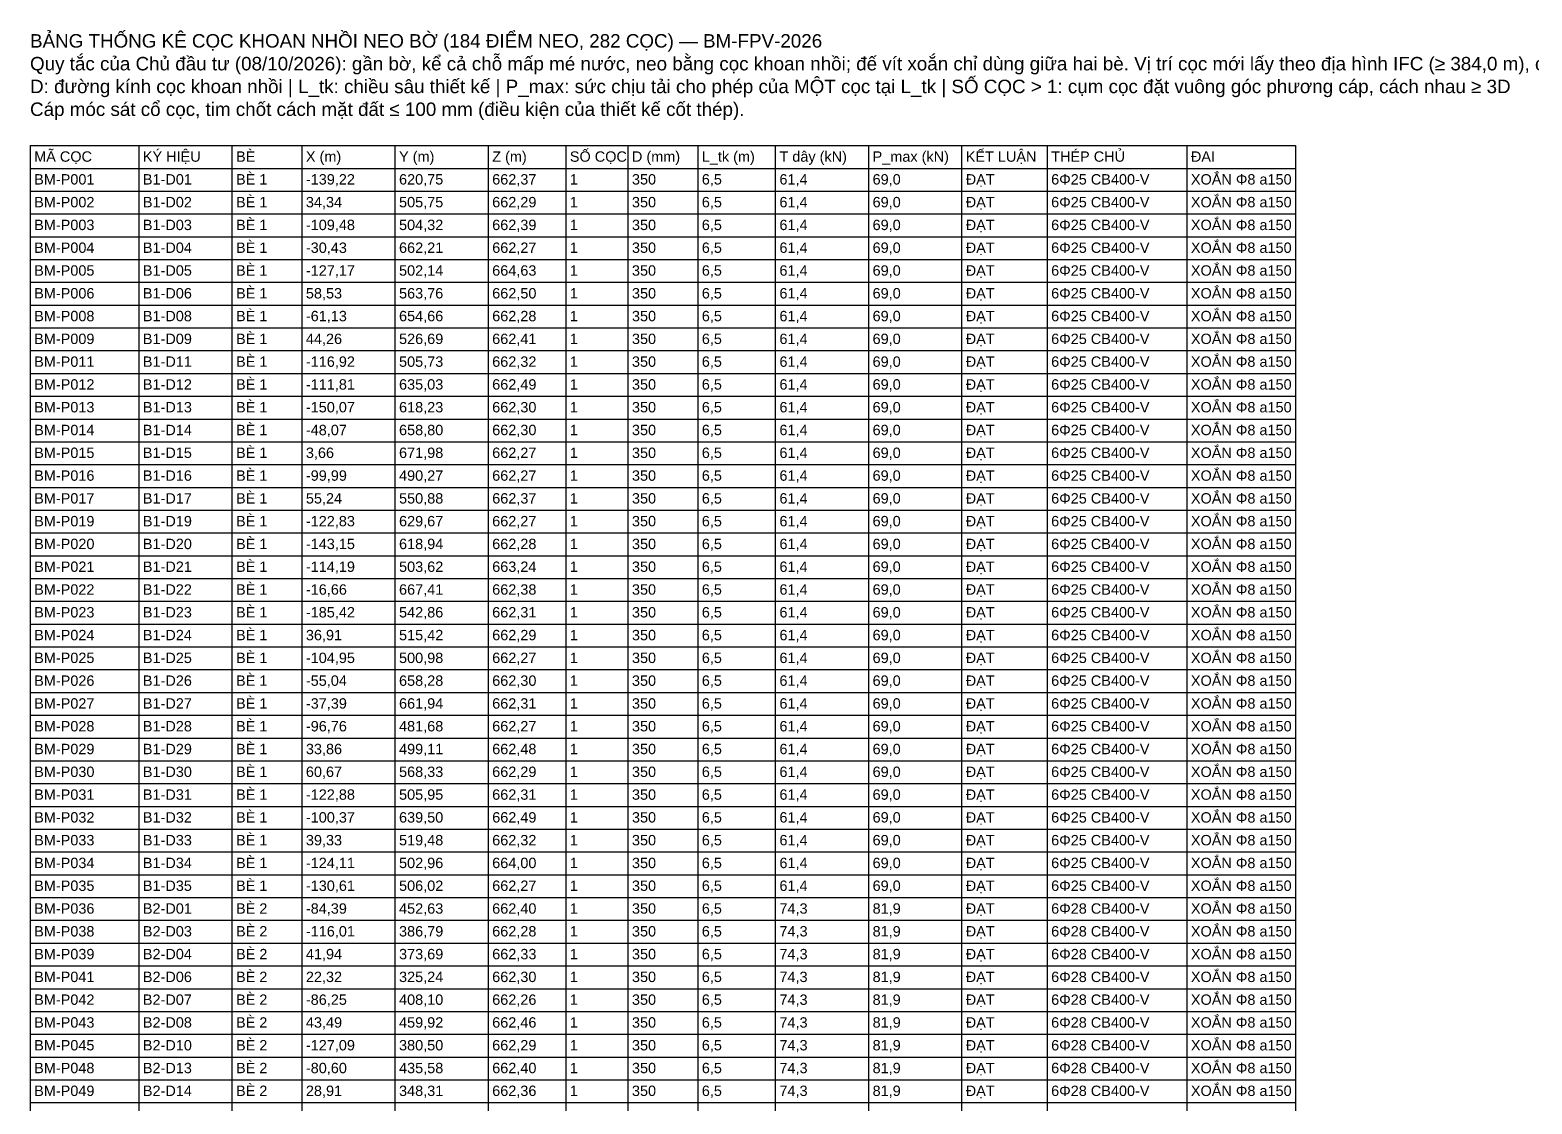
# Model space of a CAD drawing. Header units: metres. Extents: x -662 to 930, y -121 to 674.
# Drawn here: x 200.6 to 374.7, y 549.6 to 674 of the extents above; entities that cross this region are included whole.
import ezdxf

# ---------------------------------------------------------------- set-up
doc = ezdxf.new("R2010")
doc.units = ezdxf.units.M
doc.layers.add('07_BANG_THONG_KE_COC_BO', color=7, linetype='Continuous')
doc.styles.add('VN', font='arial.ttf')

msp = doc.modelspace()

# ---------------------------------------------------------------- linework, layer by layer
at = {"layer": '07_BANG_THONG_KE_COC_BO'}
for p, q in [((200.62, 660.628), (347.32, 660.628)), ((200.62, 660.628), (200.62, 172.228)), ((213.22, 660.628), (213.22, 172.228)), ((224.02, 660.628), (224.02, 172.228)), ((232.12, 660.628), (232.12, 172.228)), ((242.92, 660.628), (242.92, 172.228)), ((253.72, 660.628), (253.72, 172.228)), ((262.72, 660.628), (262.72, 172.228)), ((269.92, 660.628), (269.92, 172.228)), ((278.02, 660.628), (278.02, 172.228)), ((287.02, 660.628), (287.02, 172.228)), ((297.82, 660.628), (297.82, 172.228)), ((308.62, 660.628), (308.62, 172.228)), ((318.52, 660.628), (318.52, 172.228)), ((334.72, 660.628), (334.72, 172.228)), ((347.32, 660.628), (347.32, 172.228)), ((200.62, 657.988), (347.32, 657.988)), ((200.62, 655.348), (347.32, 655.348)), ((200.62, 652.708), (347.32, 652.708)), ((200.62, 650.068), (347.32, 650.068)), ((200.62, 647.428), (347.32, 647.428)), ((200.62, 644.788), (347.32, 644.788)), ((200.62, 642.148), (347.32, 642.148)), ((200.62, 639.508), (347.32, 639.508)), ((200.62, 636.868), (347.32, 636.868)), ((200.62, 634.228), (347.32, 634.228)), ((200.62, 631.588), (347.32, 631.588)), ((200.62, 628.948), (347.32, 628.948)), ((200.62, 626.308), (347.32, 626.308)), ((200.62, 623.668), (347.32, 623.668)), ((200.62, 621.028), (347.32, 621.028)), ((200.62, 618.388), (347.32, 618.388)), ((200.62, 615.748), (347.32, 615.748)), ((200.62, 613.108), (347.32, 613.108)), ((200.62, 610.468), (347.32, 610.468)), ((200.62, 607.828), (347.32, 607.828)), ((200.62, 605.188), (347.32, 605.188)), ((200.62, 602.548), (347.32, 602.548)), ((200.62, 599.908), (347.32, 599.908)), ((200.62, 597.268), (347.32, 597.268)), ((200.62, 594.628), (347.32, 594.628)), ((200.62, 591.988), (347.32, 591.988)), ((200.62, 589.348), (347.32, 589.348)), ((200.62, 586.708), (347.32, 586.708)), ((200.62, 584.068), (347.32, 584.068)), ((200.62, 581.428), (347.32, 581.428)), ((200.62, 578.788), (347.32, 578.788)), ((200.62, 576.148), (347.32, 576.148)), ((200.62, 573.508), (347.32, 573.508)), ((200.62, 570.868), (347.32, 570.868)), ((200.62, 568.228), (347.32, 568.228)), ((200.62, 565.588), (347.32, 565.588)), ((200.62, 562.948), (347.32, 562.948)), ((200.62, 560.308), (347.32, 560.308)), ((200.62, 557.668), (347.32, 557.668)), ((200.62, 555.028), (347.32, 555.028)), ((200.62, 552.388), (347.32, 552.388)), ((200.62, 549.748), (347.32, 549.748))]:
    msp.add_line(p, q, dxfattribs=at)

# ---------------------------------------------------------------- texts
at = {"layer": '07_BANG_THONG_KE_COC_BO', "style": 'VN'}
for s, height, p in [('BẢNG THỐNG KÊ CỌC KHOAN NHỒI NEO BỜ (184 ĐIỂM NEO, 282 CỌC) — BM-FPV-2026', 1.56, (200.62, 671.98)), ('Quy tắc của Chủ đầu tư (08/10/2026): gần bờ, kể cả chỗ mấp mé nước, neo bằng cọc khoan nhồi; đế vít xoắn chỉ dùng giữa hai bè. Vị trí cọc mới lấy theo địa hình IFC (≥ 384,0 m), chưa phải khảo sát.', 1.56, (200.62, 669.34)), ('D: đường kính cọc khoan nhồi | L_tk: chiều sâu thiết kế | P_max: sức chịu tải cho phép của MỘT cọc tại L_tk | SỐ CỌC > 1: cụm cọc đặt vuông góc phương cáp, cách nhau ≥ 3D', 1.56, (200.62, 666.7)), ('Cáp móc sát cổ cọc, tim chốt cách mặt đất ≤ 100 mm (điều kiện của thiết kế cốt thép).', 1.56, (200.62, 664.06)), ('MÃ CỌC', 1.2, (201.1, 658.756)), ('KÝ HIỆU', 1.2, (213.7, 658.756)), ('BÈ', 1.2, (224.5, 658.756)), ('X (m)', 1.2, (232.6, 658.756)), ('Y (m)', 1.2, (243.4, 658.756)), ('Z (m)', 1.2, (254.2, 658.756)), ('SỐ CỌC', 1.2, (263.2, 658.756)), ('D (mm)', 1.2, (270.4, 658.756)), ('L_tk (m)', 1.2, (278.5, 658.756)), ('T dây (kN)', 1.2, (287.5, 658.756)), ('P_max (kN)', 1.2, (298.3, 658.756)), ('KẾT LUẬN', 1.2, (309.1, 658.756)), ('THÉP CHỦ', 1.2, (319, 658.756)), ('ĐAI', 1.2, (335.2, 658.756)), ('BM-P001', 1.2, (201.1, 656.116)), ('B1-D01', 1.2, (213.7, 656.116)), ('BÈ 1', 1.2, (224.5, 656.116)), ('-139,22', 1.2, (232.6, 656.116)), ('620,75', 1.2, (243.4, 656.116)), ('662,37', 1.2, (254.2, 656.116)), ('1', 1.2, (263.2, 656.116)), ('350', 1.2, (270.4, 656.116)), ('6,5', 1.2, (278.5, 656.116)), ('61,4', 1.2, (287.5, 656.116)), ('69,0', 1.2, (298.3, 656.116)), ('ĐẠT', 1.2, (309.1, 656.116)), ('6Φ25 CB400-V', 1.2, (319, 656.116)), ('XOẮN Φ8 a150', 1.2, (335.2, 656.116)), ('BÈ 1', 1.2, (224.5, 653.476)), ('XOẮN Φ8 a150', 1.2, (335.2, 653.476)), ('BM-P002', 1.2, (201.1, 653.476)), ('B1-D02', 1.2, (213.7, 653.476)), ('34,34', 1.2, (232.6, 653.476)), ('505,75', 1.2, (243.4, 653.476)), ('662,29', 1.2, (254.2, 653.476)), ('1', 1.2, (263.2, 653.476)), ('350', 1.2, (270.4, 653.476)), ('6,5', 1.2, (278.5, 653.476)), ('61,4', 1.2, (287.5, 653.476)), ('69,0', 1.2, (298.3, 653.476)), ('ĐẠT', 1.2, (309.1, 653.476)), ('6Φ25 CB400-V', 1.2, (319, 653.476)), ('BM-P003', 1.2, (201.1, 650.836)), ('B1-D03', 1.2, (213.7, 650.836)), ('BÈ 1', 1.2, (224.5, 650.836)), ('-109,48', 1.2, (232.6, 650.836)), ('504,32', 1.2, (243.4, 650.836)), ('662,39', 1.2, (254.2, 650.836)), ('1', 1.2, (263.2, 650.836)), ('350', 1.2, (270.4, 650.836)), ('6,5', 1.2, (278.5, 650.836)), ('61,4', 1.2, (287.5, 650.836)), ('69,0', 1.2, (298.3, 650.836)), ('ĐẠT', 1.2, (309.1, 650.836)), ('6Φ25 CB400-V', 1.2, (319, 650.836)), ('XOẮN Φ8 a150', 1.2, (335.2, 650.836)), ('BÈ 1', 1.2, (224.5, 648.196)), ('XOẮN Φ8 a150', 1.2, (335.2, 648.196)), ('BM-P004', 1.2, (201.1, 648.196)), ('B1-D04', 1.2, (213.7, 648.196)), ('-30,43', 1.2, (232.6, 648.196)), ('662,21', 1.2, (243.4, 648.196)), ('662,27', 1.2, (254.2, 648.196)), ('1', 1.2, (263.2, 648.196)), ('350', 1.2, (270.4, 648.196)), ('6,5', 1.2, (278.5, 648.196)), ('61,4', 1.2, (287.5, 648.196)), ('69,0', 1.2, (298.3, 648.196)), ('ĐẠT', 1.2, (309.1, 648.196)), ('6Φ25 CB400-V', 1.2, (319, 648.196)), ('BM-P005', 1.2, (201.1, 645.556)), ('B1-D05', 1.2, (213.7, 645.556)), ('BÈ 1', 1.2, (224.5, 645.556)), ('-127,17', 1.2, (232.6, 645.556)), ('502,14', 1.2, (243.4, 645.556)), ('664,63', 1.2, (254.2, 645.556)), ('1', 1.2, (263.2, 645.556)), ('350', 1.2, (270.4, 645.556)), ('6,5', 1.2, (278.5, 645.556)), ('61,4', 1.2, (287.5, 645.556)), ('69,0', 1.2, (298.3, 645.556)), ('ĐẠT', 1.2, (309.1, 645.556)), ('6Φ25 CB400-V', 1.2, (319, 645.556)), ('XOẮN Φ8 a150', 1.2, (335.2, 645.556)), ('BÈ 1', 1.2, (224.5, 642.916)), ('XOẮN Φ8 a150', 1.2, (335.2, 642.916)), ('BM-P006', 1.2, (201.1, 642.916)), ('B1-D06', 1.2, (213.7, 642.916)), ('58,53', 1.2, (232.6, 642.916)), ('563,76', 1.2, (243.4, 642.916)), ('662,50', 1.2, (254.2, 642.916)), ('1', 1.2, (263.2, 642.916)), ('350', 1.2, (270.4, 642.916)), ('6,5', 1.2, (278.5, 642.916)), ('61,4', 1.2, (287.5, 642.916)), ('69,0', 1.2, (298.3, 642.916)), ('ĐẠT', 1.2, (309.1, 642.916)), ('6Φ25 CB400-V', 1.2, (319, 642.916)), ('BM-P008', 1.2, (201.1, 640.276)), ('B1-D08', 1.2, (213.7, 640.276)), ('BÈ 1', 1.2, (224.5, 640.276)), ('-61,13', 1.2, (232.6, 640.276)), ('654,66', 1.2, (243.4, 640.276)), ('662,28', 1.2, (254.2, 640.276)), ('1', 1.2, (263.2, 640.276)), ('350', 1.2, (270.4, 640.276)), ('6,5', 1.2, (278.5, 640.276)), ('61,4', 1.2, (287.5, 640.276)), ('69,0', 1.2, (298.3, 640.276)), ('ĐẠT', 1.2, (309.1, 640.276)), ('6Φ25 CB400-V', 1.2, (319, 640.276)), ('XOẮN Φ8 a150', 1.2, (335.2, 640.276)), ('BÈ 1', 1.2, (224.5, 637.636)), ('XOẮN Φ8 a150', 1.2, (335.2, 637.636)), ('BM-P009', 1.2, (201.1, 637.636)), ('B1-D09', 1.2, (213.7, 637.636)), ('44,26', 1.2, (232.6, 637.636)), ('526,69', 1.2, (243.4, 637.636)), ('662,41', 1.2, (254.2, 637.636)), ('1', 1.2, (263.2, 637.636)), ('350', 1.2, (270.4, 637.636)), ('6,5', 1.2, (278.5, 637.636)), ('61,4', 1.2, (287.5, 637.636)), ('69,0', 1.2, (298.3, 637.636)), ('ĐẠT', 1.2, (309.1, 637.636)), ('6Φ25 CB400-V', 1.2, (319, 637.636)), ('BM-P011', 1.2, (201.1, 634.996)), ('B1-D11', 1.2, (213.7, 634.996)), ('BÈ 1', 1.2, (224.5, 634.996)), ('-116,92', 1.2, (232.6, 634.996)), ('505,73', 1.2, (243.4, 634.996)), ('662,32', 1.2, (254.2, 634.996)), ('1', 1.2, (263.2, 634.996)), ('350', 1.2, (270.4, 634.996)), ('6,5', 1.2, (278.5, 634.996)), ('61,4', 1.2, (287.5, 634.996)), ('69,0', 1.2, (298.3, 634.996)), ('ĐẠT', 1.2, (309.1, 634.996)), ('6Φ25 CB400-V', 1.2, (319, 634.996)), ('XOẮN Φ8 a150', 1.2, (335.2, 634.996)), ('BÈ 1', 1.2, (224.5, 632.356)), ('XOẮN Φ8 a150', 1.2, (335.2, 632.356)), ('BM-P012', 1.2, (201.1, 632.356)), ('B1-D12', 1.2, (213.7, 632.356)), ('-111,81', 1.2, (232.6, 632.356)), ('635,03', 1.2, (243.4, 632.356)), ('662,49', 1.2, (254.2, 632.356)), ('1', 1.2, (263.2, 632.356)), ('350', 1.2, (270.4, 632.356)), ('6,5', 1.2, (278.5, 632.356)), ('61,4', 1.2, (287.5, 632.356)), ('69,0', 1.2, (298.3, 632.356)), ('ĐẠT', 1.2, (309.1, 632.356)), ('6Φ25 CB400-V', 1.2, (319, 632.356)), ('BM-P013', 1.2, (201.1, 629.716)), ('B1-D13', 1.2, (213.7, 629.716)), ('BÈ 1', 1.2, (224.5, 629.716)), ('-150,07', 1.2, (232.6, 629.716)), ('618,23', 1.2, (243.4, 629.716)), ('662,30', 1.2, (254.2, 629.716)), ('1', 1.2, (263.2, 629.716)), ('350', 1.2, (270.4, 629.716)), ('6,5', 1.2, (278.5, 629.716)), ('61,4', 1.2, (287.5, 629.716)), ('69,0', 1.2, (298.3, 629.716)), ('ĐẠT', 1.2, (309.1, 629.716)), ('6Φ25 CB400-V', 1.2, (319, 629.716)), ('XOẮN Φ8 a150', 1.2, (335.2, 629.716)), ('BÈ 1', 1.2, (224.5, 627.076)), ('XOẮN Φ8 a150', 1.2, (335.2, 627.076)), ('BM-P014', 1.2, (201.1, 627.076)), ('B1-D14', 1.2, (213.7, 627.076)), ('-48,07', 1.2, (232.6, 627.076)), ('658,80', 1.2, (243.4, 627.076)), ('662,30', 1.2, (254.2, 627.076)), ('1', 1.2, (263.2, 627.076)), ('350', 1.2, (270.4, 627.076)), ('6,5', 1.2, (278.5, 627.076)), ('61,4', 1.2, (287.5, 627.076)), ('69,0', 1.2, (298.3, 627.076)), ('ĐẠT', 1.2, (309.1, 627.076)), ('6Φ25 CB400-V', 1.2, (319, 627.076)), ('BM-P015', 1.2, (201.1, 624.436)), ('B1-D15', 1.2, (213.7, 624.436)), ('BÈ 1', 1.2, (224.5, 624.436)), ('3,66', 1.2, (232.6, 624.436)), ('671,98', 1.2, (243.4, 624.436)), ('662,27', 1.2, (254.2, 624.436)), ('1', 1.2, (263.2, 624.436)), ('350', 1.2, (270.4, 624.436)), ('6,5', 1.2, (278.5, 624.436)), ('61,4', 1.2, (287.5, 624.436)), ('69,0', 1.2, (298.3, 624.436)), ('ĐẠT', 1.2, (309.1, 624.436)), ('6Φ25 CB400-V', 1.2, (319, 624.436)), ('XOẮN Φ8 a150', 1.2, (335.2, 624.436)), ('XOẮN Φ8 a150', 1.2, (335.2, 621.796)), ('BM-P016', 1.2, (201.1, 621.796)), ('B1-D16', 1.2, (213.7, 621.796)), ('BÈ 1', 1.2, (224.5, 621.796)), ('-99,99', 1.2, (232.6, 621.796)), ('490,27', 1.2, (243.4, 621.796)), ('662,27', 1.2, (254.2, 621.796)), ('1', 1.2, (263.2, 621.796)), ('350', 1.2, (270.4, 621.796)), ('6,5', 1.2, (278.5, 621.796)), ('61,4', 1.2, (287.5, 621.796)), ('69,0', 1.2, (298.3, 621.796)), ('ĐẠT', 1.2, (309.1, 621.796)), ('6Φ25 CB400-V', 1.2, (319, 621.796)), ('BM-P017', 1.2, (201.1, 619.156)), ('B1-D17', 1.2, (213.7, 619.156)), ('BÈ 1', 1.2, (224.5, 619.156)), ('55,24', 1.2, (232.6, 619.156)), ('550,88', 1.2, (243.4, 619.156)), ('662,37', 1.2, (254.2, 619.156)), ('1', 1.2, (263.2, 619.156)), ('350', 1.2, (270.4, 619.156)), ('6,5', 1.2, (278.5, 619.156)), ('61,4', 1.2, (287.5, 619.156)), ('69,0', 1.2, (298.3, 619.156)), ('ĐẠT', 1.2, (309.1, 619.156)), ('6Φ25 CB400-V', 1.2, (319, 619.156)), ('XOẮN Φ8 a150', 1.2, (335.2, 619.156)), ('BM-P019', 1.2, (201.1, 616.516)), ('B1-D19', 1.2, (213.7, 616.516)), ('BÈ 1', 1.2, (224.5, 616.516)), ('-122,83', 1.2, (232.6, 616.516)), ('629,67', 1.2, (243.4, 616.516)), ('662,27', 1.2, (254.2, 616.516)), ('1', 1.2, (263.2, 616.516)), ('350', 1.2, (270.4, 616.516)), ('6,5', 1.2, (278.5, 616.516)), ('61,4', 1.2, (287.5, 616.516)), ('69,0', 1.2, (298.3, 616.516)), ('ĐẠT', 1.2, (309.1, 616.516)), ('6Φ25 CB400-V', 1.2, (319, 616.516)), ('XOẮN Φ8 a150', 1.2, (335.2, 616.516)), ('BM-P020', 1.2, (201.1, 613.876)), ('B1-D20', 1.2, (213.7, 613.876)), ('BÈ 1', 1.2, (224.5, 613.876)), ('-143,15', 1.2, (232.6, 613.876)), ('618,94', 1.2, (243.4, 613.876)), ('662,28', 1.2, (254.2, 613.876)), ('1', 1.2, (263.2, 613.876)), ('350', 1.2, (270.4, 613.876)), ('6,5', 1.2, (278.5, 613.876)), ('61,4', 1.2, (287.5, 613.876)), ('69,0', 1.2, (298.3, 613.876)), ('ĐẠT', 1.2, (309.1, 613.876)), ('6Φ25 CB400-V', 1.2, (319, 613.876)), ('XOẮN Φ8 a150', 1.2, (335.2, 613.876)), ('BM-P021', 1.2, (201.1, 611.236)), ('B1-D21', 1.2, (213.7, 611.236)), ('BÈ 1', 1.2, (224.5, 611.236)), ('-114,19', 1.2, (232.6, 611.236)), ('503,62', 1.2, (243.4, 611.236)), ('663,24', 1.2, (254.2, 611.236)), ('1', 1.2, (263.2, 611.236)), ('350', 1.2, (270.4, 611.236)), ('6,5', 1.2, (278.5, 611.236)), ('61,4', 1.2, (287.5, 611.236)), ('69,0', 1.2, (298.3, 611.236)), ('ĐẠT', 1.2, (309.1, 611.236)), ('6Φ25 CB400-V', 1.2, (319, 611.236)), ('XOẮN Φ8 a150', 1.2, (335.2, 611.236)), ('BM-P022', 1.2, (201.1, 608.596)), ('B1-D22', 1.2, (213.7, 608.596)), ('BÈ 1', 1.2, (224.5, 608.596)), ('-16,66', 1.2, (232.6, 608.596)), ('667,41', 1.2, (243.4, 608.596)), ('662,38', 1.2, (254.2, 608.596)), ('1', 1.2, (263.2, 608.596)), ('350', 1.2, (270.4, 608.596)), ('6,5', 1.2, (278.5, 608.596)), ('61,4', 1.2, (287.5, 608.596)), ('69,0', 1.2, (298.3, 608.596)), ('ĐẠT', 1.2, (309.1, 608.596)), ('6Φ25 CB400-V', 1.2, (319, 608.596)), ('XOẮN Φ8 a150', 1.2, (335.2, 608.596)), ('BM-P023', 1.2, (201.1, 605.956)), ('B1-D23', 1.2, (213.7, 605.956)), ('BÈ 1', 1.2, (224.5, 605.956)), ('-185,42', 1.2, (232.6, 605.956)), ('542,86', 1.2, (243.4, 605.956)), ('662,31', 1.2, (254.2, 605.956)), ('1', 1.2, (263.2, 605.956)), ('350', 1.2, (270.4, 605.956)), ('6,5', 1.2, (278.5, 605.956)), ('61,4', 1.2, (287.5, 605.956)), ('69,0', 1.2, (298.3, 605.956)), ('ĐẠT', 1.2, (309.1, 605.956)), ('6Φ25 CB400-V', 1.2, (319, 605.956)), ('XOẮN Φ8 a150', 1.2, (335.2, 605.956)), ('BM-P024', 1.2, (201.1, 603.316)), ('B1-D24', 1.2, (213.7, 603.316)), ('BÈ 1', 1.2, (224.5, 603.316)), ('36,91', 1.2, (232.6, 603.316)), ('515,42', 1.2, (243.4, 603.316)), ('662,29', 1.2, (254.2, 603.316)), ('1', 1.2, (263.2, 603.316)), ('350', 1.2, (270.4, 603.316)), ('6,5', 1.2, (278.5, 603.316)), ('61,4', 1.2, (287.5, 603.316)), ('69,0', 1.2, (298.3, 603.316)), ('ĐẠT', 1.2, (309.1, 603.316)), ('6Φ25 CB400-V', 1.2, (319, 603.316)), ('XOẮN Φ8 a150', 1.2, (335.2, 603.316)), ('BM-P025', 1.2, (201.1, 600.676)), ('B1-D25', 1.2, (213.7, 600.676)), ('BÈ 1', 1.2, (224.5, 600.676)), ('-104,95', 1.2, (232.6, 600.676)), ('500,98', 1.2, (243.4, 600.676)), ('662,27', 1.2, (254.2, 600.676)), ('1', 1.2, (263.2, 600.676)), ('350', 1.2, (270.4, 600.676)), ('6,5', 1.2, (278.5, 600.676)), ('61,4', 1.2, (287.5, 600.676)), ('69,0', 1.2, (298.3, 600.676)), ('ĐẠT', 1.2, (309.1, 600.676)), ('6Φ25 CB400-V', 1.2, (319, 600.676)), ('XOẮN Φ8 a150', 1.2, (335.2, 600.676)), ('BM-P026', 1.2, (201.1, 598.036)), ('B1-D26', 1.2, (213.7, 598.036)), ('BÈ 1', 1.2, (224.5, 598.036)), ('-55,04', 1.2, (232.6, 598.036)), ('658,28', 1.2, (243.4, 598.036)), ('662,30', 1.2, (254.2, 598.036)), ('1', 1.2, (263.2, 598.036)), ('350', 1.2, (270.4, 598.036)), ('6,5', 1.2, (278.5, 598.036)), ('61,4', 1.2, (287.5, 598.036)), ('69,0', 1.2, (298.3, 598.036)), ('ĐẠT', 1.2, (309.1, 598.036)), ('6Φ25 CB400-V', 1.2, (319, 598.036)), ('XOẮN Φ8 a150', 1.2, (335.2, 598.036)), ('BM-P027', 1.2, (201.1, 595.396)), ('B1-D27', 1.2, (213.7, 595.396)), ('BÈ 1', 1.2, (224.5, 595.396)), ('-37,39', 1.2, (232.6, 595.396)), ('661,94', 1.2, (243.4, 595.396)), ('662,31', 1.2, (254.2, 595.396)), ('1', 1.2, (263.2, 595.396)), ('350', 1.2, (270.4, 595.396)), ('6,5', 1.2, (278.5, 595.396)), ('61,4', 1.2, (287.5, 595.396)), ('69,0', 1.2, (298.3, 595.396)), ('ĐẠT', 1.2, (309.1, 595.396)), ('6Φ25 CB400-V', 1.2, (319, 595.396)), ('XOẮN Φ8 a150', 1.2, (335.2, 595.396)), ('BM-P028', 1.2, (201.1, 592.756)), ('B1-D28', 1.2, (213.7, 592.756)), ('BÈ 1', 1.2, (224.5, 592.756)), ('-96,76', 1.2, (232.6, 592.756)), ('481,68', 1.2, (243.4, 592.756)), ('662,27', 1.2, (254.2, 592.756)), ('1', 1.2, (263.2, 592.756)), ('350', 1.2, (270.4, 592.756)), ('6,5', 1.2, (278.5, 592.756)), ('61,4', 1.2, (287.5, 592.756)), ('69,0', 1.2, (298.3, 592.756)), ('ĐẠT', 1.2, (309.1, 592.756)), ('6Φ25 CB400-V', 1.2, (319, 592.756)), ('XOẮN Φ8 a150', 1.2, (335.2, 592.756)), ('BM-P029', 1.2, (201.1, 590.116)), ('B1-D29', 1.2, (213.7, 590.116)), ('BÈ 1', 1.2, (224.5, 590.116)), ('33,86', 1.2, (232.6, 590.116)), ('499,11', 1.2, (243.4, 590.116)), ('662,48', 1.2, (254.2, 590.116)), ('1', 1.2, (263.2, 590.116)), ('350', 1.2, (270.4, 590.116)), ('6,5', 1.2, (278.5, 590.116)), ('61,4', 1.2, (287.5, 590.116)), ('69,0', 1.2, (298.3, 590.116)), ('ĐẠT', 1.2, (309.1, 590.116)), ('6Φ25 CB400-V', 1.2, (319, 590.116)), ('XOẮN Φ8 a150', 1.2, (335.2, 590.116)), ('BM-P030', 1.2, (201.1, 587.476)), ('B1-D30', 1.2, (213.7, 587.476)), ('BÈ 1', 1.2, (224.5, 587.476)), ('60,67', 1.2, (232.6, 587.476)), ('568,33', 1.2, (243.4, 587.476)), ('662,29', 1.2, (254.2, 587.476)), ('1', 1.2, (263.2, 587.476)), ('350', 1.2, (270.4, 587.476)), ('6,5', 1.2, (278.5, 587.476)), ('61,4', 1.2, (287.5, 587.476)), ('69,0', 1.2, (298.3, 587.476)), ('ĐẠT', 1.2, (309.1, 587.476)), ('6Φ25 CB400-V', 1.2, (319, 587.476)), ('XOẮN Φ8 a150', 1.2, (335.2, 587.476)), ('BM-P031', 1.2, (201.1, 584.836)), ('B1-D31', 1.2, (213.7, 584.836)), ('BÈ 1', 1.2, (224.5, 584.836)), ('-122,88', 1.2, (232.6, 584.836)), ('505,95', 1.2, (243.4, 584.836)), ('662,31', 1.2, (254.2, 584.836)), ('1', 1.2, (263.2, 584.836)), ('350', 1.2, (270.4, 584.836)), ('6,5', 1.2, (278.5, 584.836)), ('61,4', 1.2, (287.5, 584.836)), ('69,0', 1.2, (298.3, 584.836)), ('ĐẠT', 1.2, (309.1, 584.836)), ('6Φ25 CB400-V', 1.2, (319, 584.836)), ('XOẮN Φ8 a150', 1.2, (335.2, 584.836)), ('BM-P032', 1.2, (201.1, 582.196)), ('B1-D32', 1.2, (213.7, 582.196)), ('BÈ 1', 1.2, (224.5, 582.196)), ('-100,37', 1.2, (232.6, 582.196)), ('639,50', 1.2, (243.4, 582.196)), ('662,49', 1.2, (254.2, 582.196)), ('1', 1.2, (263.2, 582.196)), ('350', 1.2, (270.4, 582.196)), ('6,5', 1.2, (278.5, 582.196)), ('61,4', 1.2, (287.5, 582.196)), ('69,0', 1.2, (298.3, 582.196)), ('ĐẠT', 1.2, (309.1, 582.196)), ('6Φ25 CB400-V', 1.2, (319, 582.196)), ('XOẮN Φ8 a150', 1.2, (335.2, 582.196)), ('BM-P033', 1.2, (201.1, 579.556)), ('B1-D33', 1.2, (213.7, 579.556)), ('BÈ 1', 1.2, (224.5, 579.556)), ('39,33', 1.2, (232.6, 579.556)), ('519,48', 1.2, (243.4, 579.556)), ('662,32', 1.2, (254.2, 579.556)), ('1', 1.2, (263.2, 579.556)), ('350', 1.2, (270.4, 579.556)), ('6,5', 1.2, (278.5, 579.556)), ('61,4', 1.2, (287.5, 579.556)), ('69,0', 1.2, (298.3, 579.556)), ('ĐẠT', 1.2, (309.1, 579.556)), ('6Φ25 CB400-V', 1.2, (319, 579.556)), ('XOẮN Φ8 a150', 1.2, (335.2, 579.556)), ('BM-P034', 1.2, (201.1, 576.916)), ('B1-D34', 1.2, (213.7, 576.916)), ('BÈ 1', 1.2, (224.5, 576.916)), ('-124,11', 1.2, (232.6, 576.916)), ('502,96', 1.2, (243.4, 576.916)), ('664,00', 1.2, (254.2, 576.916)), ('1', 1.2, (263.2, 576.916)), ('350', 1.2, (270.4, 576.916)), ('6,5', 1.2, (278.5, 576.916)), ('61,4', 1.2, (287.5, 576.916)), ('69,0', 1.2, (298.3, 576.916)), ('ĐẠT', 1.2, (309.1, 576.916)), ('6Φ25 CB400-V', 1.2, (319, 576.916)), ('XOẮN Φ8 a150', 1.2, (335.2, 576.916)), ('BM-P035', 1.2, (201.1, 574.276)), ('B1-D35', 1.2, (213.7, 574.276)), ('BÈ 1', 1.2, (224.5, 574.276)), ('-130,61', 1.2, (232.6, 574.276)), ('506,02', 1.2, (243.4, 574.276)), ('662,27', 1.2, (254.2, 574.276)), ('1', 1.2, (263.2, 574.276)), ('350', 1.2, (270.4, 574.276)), ('6,5', 1.2, (278.5, 574.276)), ('61,4', 1.2, (287.5, 574.276)), ('69,0', 1.2, (298.3, 574.276)), ('ĐẠT', 1.2, (309.1, 574.276)), ('6Φ25 CB400-V', 1.2, (319, 574.276)), ('XOẮN Φ8 a150', 1.2, (335.2, 574.276)), ('BÈ 2', 1.2, (224.5, 571.636)), ('XOẮN Φ8 a150', 1.2, (335.2, 571.636)), ('BM-P036', 1.2, (201.1, 571.636)), ('B2-D01', 1.2, (213.7, 571.636)), ('-84,39', 1.2, (232.6, 571.636)), ('452,63', 1.2, (243.4, 571.636)), ('662,40', 1.2, (254.2, 571.636)), ('1', 1.2, (263.2, 571.636)), ('350', 1.2, (270.4, 571.636)), ('6,5', 1.2, (278.5, 571.636)), ('74,3', 1.2, (287.5, 571.636)), ('81,9', 1.2, (298.3, 571.636)), ('ĐẠT', 1.2, (309.1, 571.636)), ('6Φ28 CB400-V', 1.2, (319, 571.636)), ('BM-P038', 1.2, (201.1, 568.996)), ('B2-D03', 1.2, (213.7, 568.996)), ('BÈ 2', 1.2, (224.5, 568.996)), ('-116,01', 1.2, (232.6, 568.996)), ('386,79', 1.2, (243.4, 568.996)), ('662,28', 1.2, (254.2, 568.996)), ('1', 1.2, (263.2, 568.996)), ('350', 1.2, (270.4, 568.996)), ('6,5', 1.2, (278.5, 568.996)), ('74,3', 1.2, (287.5, 568.996)), ('81,9', 1.2, (298.3, 568.996)), ('ĐẠT', 1.2, (309.1, 568.996)), ('6Φ28 CB400-V', 1.2, (319, 568.996)), ('XOẮN Φ8 a150', 1.2, (335.2, 568.996)), ('BÈ 2', 1.2, (224.5, 566.356)), ('XOẮN Φ8 a150', 1.2, (335.2, 566.356)), ('BM-P039', 1.2, (201.1, 566.356)), ('B2-D04', 1.2, (213.7, 566.356)), ('41,94', 1.2, (232.6, 566.356)), ('373,69', 1.2, (243.4, 566.356)), ('662,33', 1.2, (254.2, 566.356)), ('1', 1.2, (263.2, 566.356)), ('350', 1.2, (270.4, 566.356)), ('6,5', 1.2, (278.5, 566.356)), ('74,3', 1.2, (287.5, 566.356)), ('81,9', 1.2, (298.3, 566.356)), ('ĐẠT', 1.2, (309.1, 566.356)), ('6Φ28 CB400-V', 1.2, (319, 566.356)), ('BM-P041', 1.2, (201.1, 563.716)), ('B2-D06', 1.2, (213.7, 563.716)), ('BÈ 2', 1.2, (224.5, 563.716)), ('22,32', 1.2, (232.6, 563.716)), ('325,24', 1.2, (243.4, 563.716)), ('662,30', 1.2, (254.2, 563.716)), ('1', 1.2, (263.2, 563.716)), ('350', 1.2, (270.4, 563.716)), ('6,5', 1.2, (278.5, 563.716)), ('74,3', 1.2, (287.5, 563.716)), ('81,9', 1.2, (298.3, 563.716)), ('ĐẠT', 1.2, (309.1, 563.716)), ('6Φ28 CB400-V', 1.2, (319, 563.716)), ('XOẮN Φ8 a150', 1.2, (335.2, 563.716)), ('BÈ 2', 1.2, (224.5, 561.076)), ('XOẮN Φ8 a150', 1.2, (335.2, 561.076)), ('BM-P042', 1.2, (201.1, 561.076)), ('B2-D07', 1.2, (213.7, 561.076)), ('-86,25', 1.2, (232.6, 561.076)), ('408,10', 1.2, (243.4, 561.076)), ('662,26', 1.2, (254.2, 561.076)), ('1', 1.2, (263.2, 561.076)), ('350', 1.2, (270.4, 561.076)), ('6,5', 1.2, (278.5, 561.076)), ('74,3', 1.2, (287.5, 561.076)), ('81,9', 1.2, (298.3, 561.076)), ('ĐẠT', 1.2, (309.1, 561.076)), ('6Φ28 CB400-V', 1.2, (319, 561.076)), ('BM-P043', 1.2, (201.1, 558.436)), ('B2-D08', 1.2, (213.7, 558.436)), ('BÈ 2', 1.2, (224.5, 558.436)), ('43,49', 1.2, (232.6, 558.436)), ('459,92', 1.2, (243.4, 558.436)), ('662,46', 1.2, (254.2, 558.436)), ('1', 1.2, (263.2, 558.436)), ('350', 1.2, (270.4, 558.436)), ('6,5', 1.2, (278.5, 558.436)), ('74,3', 1.2, (287.5, 558.436)), ('81,9', 1.2, (298.3, 558.436)), ('ĐẠT', 1.2, (309.1, 558.436)), ('6Φ28 CB400-V', 1.2, (319, 558.436)), ('XOẮN Φ8 a150', 1.2, (335.2, 558.436)), ('BÈ 2', 1.2, (224.5, 555.796)), ('XOẮN Φ8 a150', 1.2, (335.2, 555.796)), ('BM-P045', 1.2, (201.1, 555.796)), ('B2-D10', 1.2, (213.7, 555.796)), ('-127,09', 1.2, (232.6, 555.796)), ('380,50', 1.2, (243.4, 555.796)), ('662,29', 1.2, (254.2, 555.796)), ('1', 1.2, (263.2, 555.796)), ('350', 1.2, (270.4, 555.796)), ('6,5', 1.2, (278.5, 555.796)), ('74,3', 1.2, (287.5, 555.796)), ('81,9', 1.2, (298.3, 555.796)), ('ĐẠT', 1.2, (309.1, 555.796)), ('6Φ28 CB400-V', 1.2, (319, 555.796)), ('BM-P048', 1.2, (201.1, 553.156)), ('B2-D13', 1.2, (213.7, 553.156)), ('BÈ 2', 1.2, (224.5, 553.156)), ('-80,60', 1.2, (232.6, 553.156)), ('435,58', 1.2, (243.4, 553.156)), ('662,40', 1.2, (254.2, 553.156)), ('1', 1.2, (263.2, 553.156)), ('350', 1.2, (270.4, 553.156)), ('6,5', 1.2, (278.5, 553.156)), ('74,3', 1.2, (287.5, 553.156)), ('81,9', 1.2, (298.3, 553.156)), ('ĐẠT', 1.2, (309.1, 553.156)), ('6Φ28 CB400-V', 1.2, (319, 553.156)), ('XOẮN Φ8 a150', 1.2, (335.2, 553.156)), ('BÈ 2', 1.2, (224.5, 550.516)), ('XOẮN Φ8 a150', 1.2, (335.2, 550.516)), ('BM-P049', 1.2, (201.1, 550.516)), ('B2-D14', 1.2, (213.7, 550.516)), ('28,91', 1.2, (232.6, 550.516)), ('348,31', 1.2, (243.4, 550.516)), ('662,36', 1.2, (254.2, 550.516)), ('1', 1.2, (263.2, 550.516)), ('350', 1.2, (270.4, 550.516)), ('6,5', 1.2, (278.5, 550.516)), ('74,3', 1.2, (287.5, 550.516)), ('81,9', 1.2, (298.3, 550.516)), ('ĐẠT', 1.2, (309.1, 550.516)), ('6Φ28 CB400-V', 1.2, (319, 550.516))]:
    msp.add_text(s, height=height, dxfattribs=at).set_placement(p)

doc.saveas('drawing.dxf')
